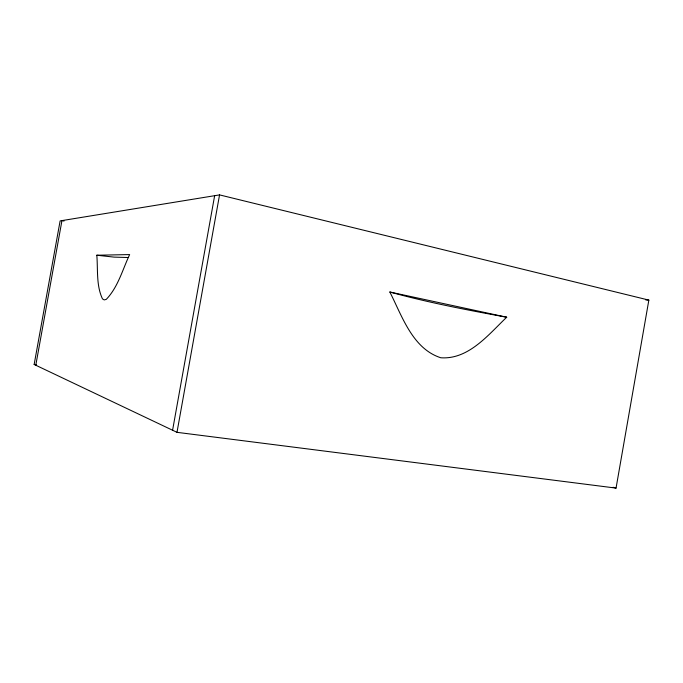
<?xml version="1.0" encoding="UTF-8"?>
<svg xmlns="http://www.w3.org/2000/svg" width="683" height="683" viewBox="0 0 683 683"><rect width="100%" height="100%" fill="white"/><g stroke="black" fill="none" stroke-linecap="round" stroke-linejoin="round"><path stroke-width="1.02" d="M616.049 488.106L648.85 300.11L219.55 194.894L60.121 220.899L34.15 364.457L176.991 432.33L616.049 488.106L613.146 487.278M172.586 430.23L214.641 195.697M176.991 432.33L219.55 194.894M35.789 365.234L61.957 220.6L64.04 221.053M506.701 317.219C488.507 334.55 468.623 359.728 440.817 357.772C412.481 348.689 402.108 316.067 389.831 292.008L506.701 317.219C467.505 310.065 428.275 302.595 389.831 292.008M128.165 257.525L114.061 257.115L96.815 255.229C98.01 269.691 96.124 285.468 102.484 298.889L104.209 299.914L106.249 299.385C118.057 287.15 122.522 269.674 129.642 254.58L96.815 255.229M645.836 299.974L648.85 300.11M34.15 364.457L36.259 364.773"/></g></svg>
